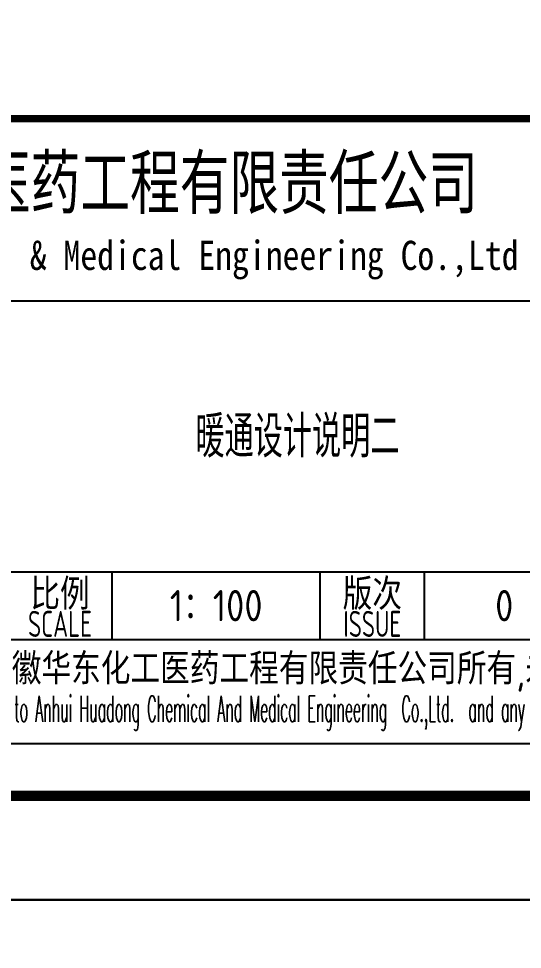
# Model space of a CAD drawing. Extents: x 4689302 to 7068445, y -422737 to 2032183.
# Drawn here: x 4734809 to 4739649, y -363812 to -354876 of the extents above; entities that cross this region are included whole.
import ezdxf
from ezdxf.enums import TextEntityAlignment as Align

# ---------------------------------------------------------------- set-up
doc = ezdxf.new("R2010")
doc.units = 0
doc.header["$LTSCALE"] = 1000
doc.header["$MEASUREMENT"] = 0
doc.layers.get('0').update_dxf_attribs({"linetype": 'CONTINUOUS'})
for name, color, linetype in [('DIM_SYMB', 3, 'CONTINUOUS'), ('PUB_TITLE', 4, 'CONTINUOUS'), ('TH_TITLE', 7, 'CONTINUOUS')]:
    doc.layers.add(name, color=color, linetype=linetype)
doc.styles.add('AHD_TQ', font='sceie.shx', dxfattribs={"bigfont": 'sceic.shx'})
doc.styles.add('AHD_TQ_S', font='')
doc.styles.add('ECEC_TQ', font='txt_l.shx', dxfattribs={"bigfont": 'hztxt_l.shx'})
doc.styles.add('TSSD_Rein', font='Tssdeng.shx', dxfattribs={"width": 0.7, "bigfont": 'hztxt.shx'})
doc.styles.get('AHD_TQ_S').set_extended_font_data('SimSun')

msp = doc.modelspace()

# ---------------------------------------------------------------- linework, layer by layer
for p, q in [((4729207.2, -357587.3), (4740207.2, -357587.3)), ((4734707.2, -360187.3), (4747207.2, -360187.3)), ((4735707.2, -360837.3), (4735707.2, -360187.3)), ((4737707.2, -360837.3), (4737707.2, -360187.3)), ((4738707.2, -360837.3), (4738707.2, -360187.3)), ((4729207.2, -360837.3), (4747207.2, -360837.3)), ((4729207.2, -361837.3), (4747207.2, -361837.3))]:
    msp.add_line(p, q)
at = {"const_width": 70}
msp.add_lwpolyline([(4747207.2, -355837.3), (4729207.2, -355837.3)], dxfattribs=at)
at = {"layer": 'PUB_TITLE', "color": 4}
msp.add_lwpolyline([(4689307.2, -422737.3), (4773407.2, -422737.3), (4773407.2, -363337.3), (4689307.2, -363337.3)], close=True, dxfattribs=at)
at = {"layer": 'TH_TITLE'}
msp.add_lwpolyline([(4689307.2, -363337.3), (4748707.2, -363337.3), (4748707.2, -321337.3), (4689307.2, -321337.3)], close=True, dxfattribs=at)
at = {"layer": 'TH_TITLE', "const_width": 100}
msp.add_lwpolyline([(4691807.2, -362337.3), (4747707.2, -362337.3), (4747707.2, -322337.3), (4691807.2, -322337.3)], close=True, dxfattribs=at)

# ---------------------------------------------------------------- texts
for s, height, style, width, p in [('安徽华东化工医药工程有限责任公司', 500, 'AHD_TQ_S', 0.7, (4735402.1, -356437.3)), ('Anhui Huadong Chemical & Medical Engineering Co.,Ltd', 280, 'AHD_TQ_S', 0.85, (4735402.1, -357187.3)), ('SCALE', 250, 'AHD_TQ', 0.75, (4735207.2, -360687.3)), ('ISSUE', 250, 'AHD_TQ', 0.75, (4738207.2, -360687.3)), ('The proprietary right of this document belongs to Anhui Huadong Chemical And Medical Engineering  Co.,Ltd.  and any replication or transfer to the 3rd. side is forbidden without its permission. ', 250, 'ECEC_TQ', 0.4, (4738207.2, -361537.3))]:
    msp.add_text(s, height=height, dxfattribs=dict(style=style, width=width)).set_placement(p, align=Align.MIDDLE)
at = {"style": 'AHD_TQ'}
for s, p in [('比例', (4735207.2, -360387.3)), ('版次', (4738207.2, -360387.3)), ('本文件专有权属安徽华东化工医药工程有限责任公司所有,未经许可不得复制或转让给第三方', (4738207.2, -361137.3))]:
    msp.add_text(s, height=300, dxfattribs=at).set_placement(p, align=Align.MIDDLE)
at = {"lineweight": -3, "style": 'AHD_TQ'}
for tag, text, p in [('1：100', '1:100', (4736707.2, -360512.3)), ('0', '0', (4739474.1, -360512.3))]:
    msp.add_attdef(tag, text=text, height=300, dxfattribs=at).set_placement(p, align=Align.MIDDLE)
at = {"style": 'AHD_TQ'}
msp.add_attdef('0', text='0', height=300, dxfattribs=at).set_placement((4739474.1, -360512.3), align=Align.MIDDLE)
at = {"layer": 'DIM_SYMB', "color": 7, "linetype": 'ByBlock', "style": 'TSSD_Rein', "width": 0.7}
msp.add_text('暖通设计说明二', height=400, dxfattribs=at).set_placement((4736507.7, -359089.4))

doc.saveas('drawing.dxf')
